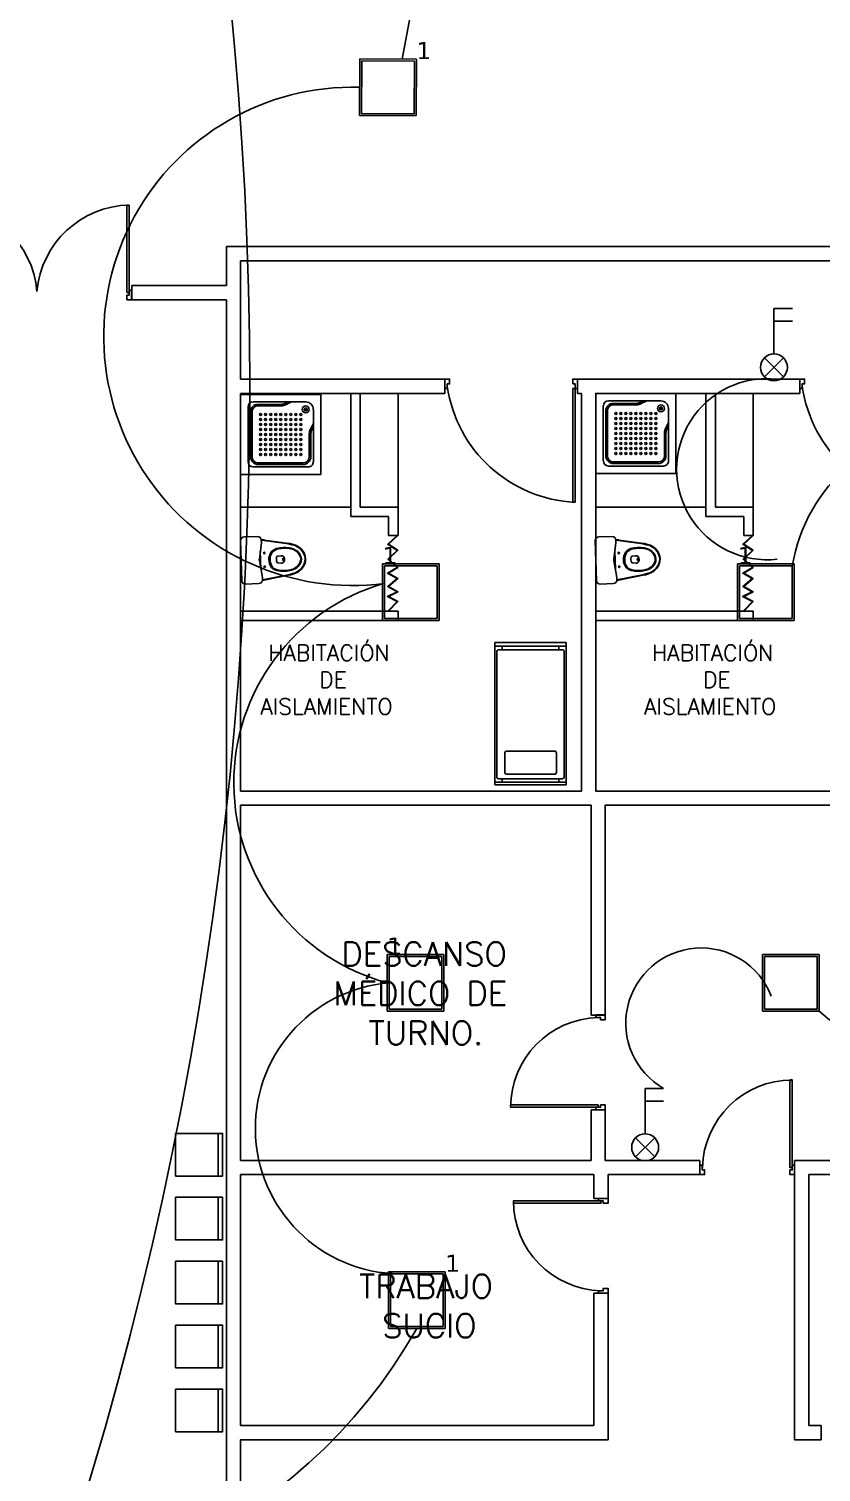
# Model space of a CAD drawing. Header units: metres. Extents: x -39 to 21688, y -24 to 9022.
# Drawn here: x 60.37 to 68.74, y 16.16 to 31.4 of the extents above; entities that cross this region are included whole.
import ezdxf

# ---------------------------------------------------------------- set-up
doc = ezdxf.new("R2010")
doc.units = ezdxf.units.M
doc.header["$MEASUREMENT"] = 0
for name, color, linetype in [('AN-TEXTO', 3, 'Continuous'), ('AR-MOBILIRIO', 1, 'Continuous'), ('AR-MUROS', 6, 'Continuous'), ('AR-PUERTAS', 2, 'Continuous'), ('AR-VENTANAS', 2, 'Continuous'), ('E-quip', 2, 'Continuous'), ('S.H.', 2, 'Continuous')]:
    doc.layers.add(name, color=color, linetype=linetype)
doc.layers.add('DLX_TERR_LUM', color=7, linetype='Continuous', true_color=0xffd400)
doc.layers.add('DLX_TERR_LUMKEY_IDX', color=7, linetype='Continuous', true_color=0x969696)
doc.layers.add('EQUIPO', color=1, linetype='Continuous', lineweight=0)
doc.styles.add('REGULAR-2.5', font='romans.shx', dxfattribs={"height": 2.5})
doc.styles.add('TableTextStyle', font='')
doc.styles.get('TableTextStyle').set_extended_font_data('VERDANA.TTF')

# ---------------------------------------------------------------- blocks, each defined once
blk = doc.blocks.new('AR-PUERTA 2')
at = {"layer": 'AR-PUERTAS', "linetype": 'Continuous'}
for points in [[(-1.354, -0.058), (-1.354, -0.008), (-1.329, -0.008), (-1.329, 0.042), (-1.379, 0.042), (-1.379, -0.058)], [(-0.029, -0.008), (-0.029, 0.042), (0.021, 0.042), (0.021, -0.058), (-0.004, -0.058), (-0.004, -0.008)], [(-0.004, -0.058), (-0.004, -1.258), (-0.029, -1.258), (-0.029, -0.058)]]:
    blk.add_lwpolyline(points, close=True, dxfattribs=at)
blk.add_arc((0.061, 0.169), 1.428, 188.1236, 267.3924, dxfattribs=at)
blk = doc.blocks.new('31643339')
at = {"layer": 'AR-MOBILIRIO'}
for p, q in [((0.038, 0.5), (0.038, -0.5)), ((1.95, 0.5), (1.95, -0.5)), ((0.038, 0.4), (0.087, 0.4)), ((1.9, 0.4), (1.95, 0.4)), ((0.038, -0.4), (0.087, -0.4)), ((1.9, -0.4), (1.95, -0.4))]:
    blk.add_line(p, q, dxfattribs=at)
blk.add_lwpolyline([(0, -0.5), (0, 0.5), (2, 0.5), (2, -0.5)], close=True, dxfattribs=at)
for points in [[(1.87, 0.475, -0.414214), (1.9, 0.445), (1.9, -0.445, -0.414214), (1.87, -0.475), (0.117, -0.475, -0.414214), (0.087, -0.445), (0.087, 0.445, -0.414214), (0.117, 0.475)], [(0.15, -0.332, 0.414214), (0.18, -0.362), (0.447, -0.362, 0.414214), (0.477, -0.332), (0.477, 0.333, 0.414214), (0.447, 0.363), (0.18, 0.363, 0.414214), (0.15, 0.333)]]:
    blk.add_lwpolyline(points, format="xyb", close=True, dxfattribs=at)
blk = doc.blocks.new('AR-PUERTA ACORDION')
at = {"layer": 'AR-PUERTAS'}
blk.add_lwpolyline([(-0.386, 0.049), (-0.288, -0.046), (-0.235, 0.057), (-0.185, -0.044), (-0.129, 0.054), (-0.046, -0.045), (0.01, 0.056), (0.073, -0.046), (0.158, 0.053), (0.252, -0.046), (0.317, 0.054), (0.41, -0.047), (0.41, -0.054), (0.318, 0.046), (0.253, -0.054), (0.158, 0.046), (0.072, -0.054), (0.01, 0.046), (-0.045, -0.054), (-0.128, 0.046), (-0.185, -0.054), (-0.235, 0.046), (-0.287, -0.054), (-0.39, 0.046)], close=True, dxfattribs=at)
blk = doc.blocks.new('111111')
at = {"layer": 'AR-PUERTAS', "linetype": 'Continuous'}
for p, q in [((254.317, 121.561), (254.317, 122.51)), ((254.342, 121.586), (254.342, 122.51)), ((256.267, 122.51), (256.242, 122.51)), ((256.242, 121.586), (256.242, 122.51)), ((256.267, 121.561), (256.267, 122.51)), ((254.292, 121.511), (254.292, 121.611)), ((254.317, 121.611), (254.292, 121.611)), ((254.342, 121.511), (254.292, 121.511)), ((254.342, 121.586), (254.317, 121.586)), ((254.342, 121.561), (254.317, 121.561)), ((254.342, 121.511), (254.342, 121.561)), ((256.242, 121.586), (256.267, 121.586)), ((256.242, 121.511), (256.242, 121.561)), ((256.242, 121.561), (256.267, 121.561)), ((256.242, 121.511), (256.292, 121.511)), ((256.267, 121.611), (256.292, 121.611)), ((256.292, 121.511), (256.292, 121.611))]:
    blk.add_line(p, q, dxfattribs=at)
for centre, start, end in [((254.297, 121.512), 5.0221, 88.847), ((256.287, 121.512), 91.153, 174.9779)]:
    blk.add_arc(centre, 0.999, start, end, dxfattribs=at)
blk = doc.blocks.new('AR-PUERTA 1')
at = {"layer": 'AR-PUERTAS', "linetype": 'Continuous'}
for points in [[(0.954, 0.033), (0.954, 0.958), (0.929, 0.958), (0.929, 0.033)], [(0.004, 0.058), (0.004, 0.008), (0.029, 0.008), (0.029, -0.042), (-0.021, -0.042), (-0.021, 0.058)], [(0.929, 0.008), (0.929, -0.042), (0.979, -0.042), (0.979, 0.058), (0.954, 0.058), (0.954, 0.008)]]:
    blk.add_lwpolyline(points, close=True, dxfattribs=at)
blk.add_arc((0.954, 0.008), 0.949, 89.9989, 178.4932, dxfattribs=at)
blk = doc.blocks.new('A$C05366594')
at = {"layer": 'AR-MOBILIRIO', "linetype": 'Continuous'}
for p, q in [((0, 0), (0, 0.72)), ((0, 0.72), (0.72, 0.72)), ((0.113, 0.653), (0.585, 0.653)), ((0.428, 0.653), (0.397, 0.637)), ((0.72, 0.72), (0.72, 0)), ((0.068, 0.113), (0.068, 0.608)), ((0.09, 0.563), (0.09, 0.158)), ((0.367, 0.63), (0.158, 0.63)), ((0.653, 0.585), (0.653, 0.113)), ((0.653, 0.428), (0.637, 0.397)), ((0.63, 0.367), (0.63, 0.158)), ((0.72, 0), (0, 0)), ((0.608, 0.068), (0.113, 0.068)), ((0.563, 0.09), (0.158, 0.09))]:
    blk.add_line(p, q, dxfattribs=at)
at = {"layer": 'AR-MOBILIRIO', "color": 250}
for p, q in [((0.458, 0.653), (0.403, 0.625)), ((0.104, 0.563), (0.104, 0.158)), ((0.367, 0.617), (0.158, 0.617)), ((0.653, 0.458), (0.625, 0.403)), ((0.617, 0.367), (0.617, 0.158)), ((0.563, 0.104), (0.158, 0.104))]:
    blk.add_line(p, q, dxfattribs=at)
at = {"layer": 'AR-MOBILIRIO', "linetype": 'Continuous'}
for centre, major_axis, start_param, end_param in [((0.113, 0.608), (0.0318, 0.0318), 0.785398, 2.356194), ((0.585, 0.585), (0.0477, 0.0477), 5.497787, 7.068583), ((0.158, 0.563), (0.0477, 0.0477), 0.785398, 2.356194), ((0.367, 0.698), (0.0477, 0.0477), 3.926991, 4.390638), ((0.698, 0.367), (-0.0477, 0.0477), 0.321751, 0.785398), ((0.158, 0.158), (-0.0477, 0.0477), 0.785398, 2.356194), ((0.158, 0.158), (-0.0477, 0.0477), 0.785398, 2.356194), ((0.563, 0.158), (0.0477, 0.0477), 3.926991, 5.497787), ((0.113, 0.113), (-0.0318, 0.0318), 0.785398, 2.356194), ((0.608, 0.113), (-0.0318, 0.0318), 2.356194, 3.926991)]:
    blk.add_ellipse(centre, major_axis=major_axis, ratio=1, start_param=start_param, end_param=end_param, dxfattribs=at)
at = {"layer": 'AR-MOBILIRIO', "color": 250}
for centre, major_axis, start_param, end_param in [((0.158, 0.563), (-0.0382, 0.0382), -0.785398, 0.785398), ((0.18, 0.54), (-0.00636, 0.00636), -0.785398, 5.497787), ((0.225, 0.54), (0.00636, 0.00636), 0.785398, 7.068583), ((0.27, 0.54), (0.00636, 0.00636), 0.785398, 7.068583), ((0.315, 0.54), (-0.00636, 0.00636), -0.785398, 5.497787), ((0.36, 0.54), (-0.00636, 0.00636), -0.785398, 5.497787), ((0.367, 0.698), (0.0573, 0.0573), 3.926991, 4.390638), ((0.405, 0.54), (-0.00636, 0.00636), -0.785398, 5.497787), ((0.45, 0.54), (0.00636, 0.00636), 0.785398, 7.068583), ((0.495, 0.54), (0.00636, 0.00636), 0.785398, 7.068583), ((0.54, 0.54), (-0.00636, 0.00636), -0.785398, 5.497787), ((0.585, 0.585), (0.0223, 0.0223), 0.785398, 7.068583), ((0.585, 0.585), (-0.00955, 0.00955), -0.785398, 5.497787), ((0.576, 0.585), (0.00286, 0.00286), 0.785398, 7.068583), ((0.581, 0.592), (0.00286, 0.00286), 0.785398, 7.068583), ((0.581, 0.578), (0.00286, 0.00286), 0.785398, 7.068583), ((0.589, 0.592), (0.00286, 0.00286), 0.785398, 7.068583), ((0.589, 0.578), (0.00286, 0.00286), 0.785398, 7.068583), ((0.594, 0.585), (0.00286, 0.00286), 0.785398, 7.068583), ((0.18, 0.495), (-0.00636, 0.00636), -0.785398, 5.497787), ((0.18, 0.45), (-0.00636, 0.00636), -0.785398, 5.497787), ((0.18, 0.405), (-0.00636, 0.00636), -0.785398, 5.497787), ((0.225, 0.495), (0.00636, 0.00636), 0.785398, 7.068583), ((0.225, 0.45), (0.00636, 0.00636), 0.785398, 7.068583), ((0.225, 0.405), (0.00636, 0.00636), 0.785398, 7.068583), ((0.27, 0.495), (0.00636, 0.00636), 0.785398, 7.068583), ((0.27, 0.45), (0.00636, 0.00636), 0.785398, 7.068583), ((0.27, 0.405), (0.00636, 0.00636), 0.785398, 7.068583), ((0.315, 0.495), (-0.00636, 0.00636), -0.785398, 5.497787), ((0.315, 0.45), (-0.00636, 0.00636), -0.785398, 5.497787), ((0.315, 0.405), (-0.00636, 0.00636), -0.785398, 5.497787), ((0.36, 0.495), (-0.00636, 0.00636), -0.785398, 5.497787), ((0.36, 0.45), (-0.00636, 0.00636), -0.785398, 5.497787), ((0.36, 0.405), (-0.00636, 0.00636), -0.785398, 5.497787), ((0.405, 0.495), (-0.00636, 0.00636), -0.785398, 5.497787), ((0.405, 0.45), (-0.00636, 0.00636), -0.785398, 5.497787), ((0.405, 0.405), (-0.00636, 0.00636), -0.785398, 5.497787), ((0.45, 0.495), (0.00636, 0.00636), 0.785398, 7.068583), ((0.45, 0.45), (0.00636, 0.00636), 0.785398, 7.068583), ((0.45, 0.405), (0.00636, 0.00636), 0.785398, 7.068583), ((0.495, 0.495), (0.00636, 0.00636), 0.785398, 7.068583), ((0.495, 0.45), (0.00636, 0.00636), 0.785398, 7.068583), ((0.495, 0.405), (0.00636, 0.00636), 0.785398, 7.068583), ((0.54, 0.495), (-0.00636, 0.00636), -0.785398, 5.497787), ((0.54, 0.45), (-0.00636, 0.00636), -0.785398, 5.497787), ((0.54, 0.405), (-0.00636, 0.00636), -0.785398, 5.497787), ((0.698, 0.367), (-0.0573, 0.0573), 0.321751, 0.785398), ((0.18, 0.36), (-0.00636, 0.00636), -0.785398, 5.497787), ((0.18, 0.315), (-0.00636, 0.00636), -0.785398, 5.497787), ((0.18, 0.27), (-0.00636, 0.00636), -0.785398, 5.497787), ((0.225, 0.36), (0.00636, 0.00636), 0.785398, 7.068583), ((0.225, 0.315), (0.00636, 0.00636), 0.785398, 7.068583), ((0.225, 0.27), (0.00636, 0.00636), 0.785398, 7.068583), ((0.27, 0.36), (0.00636, 0.00636), 0.785398, 7.068583), ((0.27, 0.315), (0.00636, 0.00636), 0.785398, 7.068583), ((0.27, 0.27), (0.00636, 0.00636), 0.785398, 7.068583), ((0.315, 0.36), (-0.00636, 0.00636), -0.785398, 5.497787), ((0.315, 0.315), (-0.00636, 0.00636), -0.785398, 5.497787), ((0.315, 0.27), (-0.00636, 0.00636), -0.785398, 5.497787), ((0.36, 0.36), (-0.00636, 0.00636), -0.785398, 5.497787), ((0.36, 0.315), (-0.00636, 0.00636), -0.785398, 5.497787), ((0.36, 0.27), (-0.00636, 0.00636), -0.785398, 5.497787), ((0.405, 0.36), (-0.00636, 0.00636), -0.785398, 5.497787), ((0.405, 0.315), (-0.00636, 0.00636), -0.785398, 5.497787), ((0.405, 0.27), (-0.00636, 0.00636), -0.785398, 5.497787), ((0.45, 0.36), (0.00636, 0.00636), 0.785398, 7.068583), ((0.45, 0.315), (0.00636, 0.00636), 0.785398, 7.068583), ((0.45, 0.27), (0.00636, 0.00636), 0.785398, 7.068583), ((0.495, 0.36), (0.00636, 0.00636), 0.785398, 7.068583), ((0.495, 0.315), (0.00636, 0.00636), 0.785398, 7.068583), ((0.495, 0.27), (0.00636, 0.00636), 0.785398, 7.068583), ((0.54, 0.36), (-0.00636, 0.00636), -0.785398, 5.497787), ((0.54, 0.315), (-0.00636, 0.00636), -0.785398, 5.497787), ((0.54, 0.27), (-0.00636, 0.00636), -0.785398, 5.497787), ((0.158, 0.158), (-0.0382, 0.0382), 0.785398, 2.356194), ((0.158, 0.158), (0.0382, 0.0382), 2.356194, 3.926991), ((0.18, 0.225), (-0.00636, 0.00636), -0.785398, 5.497787), ((0.18, 0.18), (-0.00636, 0.00636), -0.785398, 5.497787), ((0.225, 0.225), (0.00636, 0.00636), 0.785398, 7.068583), ((0.225, 0.18), (0.00636, 0.00636), 0.785398, 7.068583), ((0.27, 0.225), (0.00636, 0.00636), 0.785398, 7.068583), ((0.27, 0.18), (0.00636, 0.00636), 0.785398, 7.068583), ((0.315, 0.225), (-0.00636, 0.00636), -0.785398, 5.497787), ((0.315, 0.18), (-0.00636, 0.00636), -0.785398, 5.497787), ((0.36, 0.225), (-0.00636, 0.00636), -0.785398, 5.497787), ((0.36, 0.18), (-0.00636, 0.00636), -0.785398, 5.497787), ((0.405, 0.225), (-0.00636, 0.00636), -0.785398, 5.497787), ((0.405, 0.18), (-0.00636, 0.00636), -0.785398, 5.497787), ((0.45, 0.225), (0.00636, 0.00636), 0.785398, 7.068583), ((0.45, 0.18), (0.00636, 0.00636), 0.785398, 7.068583), ((0.495, 0.225), (0.00636, 0.00636), 0.785398, 7.068583), ((0.495, 0.18), (0.00636, 0.00636), 0.785398, 7.068583), ((0.54, 0.225), (-0.00636, 0.00636), -0.785398, 5.497787), ((0.54, 0.18), (-0.00636, 0.00636), -0.785398, 5.497787), ((0.563, 0.158), (0.0382, 0.0382), 3.926991, 5.497787)]:
    blk.add_ellipse(centre, major_axis=major_axis, ratio=1, start_param=start_param, end_param=end_param, dxfattribs=at)
blk = doc.blocks.new('silla')
for points in [[(-0.225, -0.023), (0.225, -0.023), (0.225, 0.023), (-0.225, 0.023)], [(-0.225, -0.473), (0.225, -0.473), (0.225, -0.023), (-0.225, -0.023)]]:
    blk.add_lwpolyline(points, close=True)
blk = doc.blocks.new('*U97')
at = {"layer": 'AR-MOBILIRIO', "rotation": 270}
blk.add_blockref('silla', (0.225, 0), dxfattribs=at)
blk = doc.blocks.new('*U98')
at = {"layer": 'AR-MUROS', "color": 0, "linetype": 'ByBlock', "lineweight": -2}
for p in [(0, 2.7), (0, 2.025), (0, 1.35), (0, 0.675), (0, 0)]:
    blk.add_blockref('*U97', p, dxfattribs=at)
blk = doc.blocks.new('1p-toppiece')
at = {"layer": 'AR-MOBILIRIO'}
for p, q in [((-0.532, 0.174), (-0.265, 0.22)), ((-0.232, 0.219), (-0.531, 0.169)), ((-0.232, 0.22), (-0.232, 0.195)), ((-0.205, 0.008), (-0.232, 0.195)), ((-0.047, 0.26), (-0.192, 0.26)), ((-0.007, 0.22), (-0.007, -0.214)), ((-0.485, 0.003), (-0.485, 0.003)), ((-0.485, 0.003), (-0.485, 0.003)), ((-0.485, 0.003), (-0.485, 0.003)), ((-0.485, 0.003), (-0.485, 0.003)), ((-0.485, 0.003), (-0.485, 0.003)), ((-0.485, 0.003), (-0.485, 0.003)), ((-0.485, 0.003), (-0.485, 0.003)), ((-0.485, 0.003), (-0.485, 0.003)), ((-0.406, 0.039), (-0.443, 0.044)), ((-0.218, 0.098), (-0.218, 0.003)), ((-0.218, -0.093), (-0.218, 0.003)), ((-0.406, -0.034), (-0.443, -0.039)), ((-0.232, -0.189), (-0.205, -0.003)), ((-0.532, -0.169), (-0.265, -0.215)), ((-0.232, -0.214), (-0.531, -0.163)), ((-0.232, -0.189), (-0.232, -0.214)), ((-0.047, -0.254), (-0.192, -0.254))]:
    blk.add_line(p, q, dxfattribs=at)
blk.add_lwpolyline([(-0.467, -0.009, 0.139005), (-0.464, -0.009, 0.107089), (-0.461, -0.006, 0.080212), (-0.46, -0.002, 0.06796), (-0.459, 0.003, 0.06796), (-0.46, 0.007, 0.080212), (-0.461, 0.011, 0.107089), (-0.464, 0.014, 0.139005), (-0.467, 0.015, 0.139005), (-0.47, 0.014, 0.107089), (-0.473, 0.011, 0.080212), (-0.474, 0.007, 0.06796), (-0.475, 0.003, 0.06796), (-0.474, -0.002, 0.080212), (-0.473, -0.006, 0.107089), (-0.47, -0.009, 0.139005)], format="xyb", close=True, dxfattribs=at)
for centre in [(-0.26, 0.078), (-0.26, -0.072)]:
    blk.add_circle(centre, 0.008, dxfattribs=at)
for centre, radius, start, end in [((-0.518, -0.034), 0.206, 106.927, 136.493), ((-0.518, -0.034), 0.2, 106.5054, 136.1127), ((-0.482, -0.117), 0.296, 99.7929, 108.8085), ((-0.482, -0.12), 0.292, 99.5848, 108.4322), ((-0.24, 0.073), 0.15, 87.0389, 99.7929), ((-0.192, 0.22), 0.04, 90, 180), ((-0.047, 0.22), 0.04, 0, 90), ((-0.545, -0.004), 0.165, 137.5273, 177.8064), ((-0.545, 0.009), 0.165, 182.1936, 222.4727), ((-0.545, -0.004), 0.159, 137.1746, 177.7477), ((-0.545, 0.009), 0.159, 182.2523, 222.8254), ((-0.541, -0.003), 0.122, 134.1142, 177.24), ((-0.541, 0.008), 0.122, 182.76, 225.8858), ((-0.541, -0.003), 0.115, 133.4423, 177.1285), ((-0.541, 0.008), 0.115, 182.8715, 226.5577), ((-0.519, -0.031), 0.157, 102.7254, 132.8308), ((-0.52, -0.03), 0.15, 101.8667, 132.1155), ((-0.482, -0.148), 0.279, 90.6669, 104.9929), ((-0.482, -0.156), 0.281, 90.6819, 104.1933), ((-0.474, -0.297), 0.428, 81.7587, 91.4179), ((-0.488, -0.362), 0.487, 81.705, 89.6761), ((-0.434, 0.003), 0.0456, 126.1832, 180), ((-0.434, 0.003), 0.0456, 180, 233.8168), ((-0.447, 0.019), 0.025, 82.2348, 126.1832), ((-0.434, -0.002), 0.123, 44.007, 82.2929), ((-0.431, -0.004), 0.132, 44.3018, 82.295), ((-0.408, 0.024), 0.015, 13.7696, 82.2348), ((-0.495, 0.003), 0.105, 0, 13.7696), ((-0.495, 0.003), 0.105, 346.2304, 0), ((-0.46, 0.006), 0.138, 358.6352, 34.0042), ((-0.46, -0.001), 0.138, 325.9958, 1.3648), ((-0.441, 0.008), 0.132, 357.4666, 37.446), ((-0.441, -0.003), 0.132, 322.554, 2.5334), ((-0.244, 0.003), 0.04, 351.6776, 8.3142), ((-0.518, 0.039), 0.206, 223.507, 253.073), ((-0.518, 0.039), 0.2, 223.8873, 253.4946), ((-0.519, 0.036), 0.157, 227.1692, 257.2746), ((-0.52, 0.036), 0.15, 227.8845, 258.1333), ((-0.482, 0.125), 0.292, 251.5678, 260.4152), ((-0.482, 0.153), 0.279, 255.0071, 269.3331), ((-0.482, 0.161), 0.281, 255.8067, 269.3181), ((-0.488, 0.368), 0.487, 270.3239, 278.295), ((-0.474, 0.302), 0.428, 268.5821, 278.2413), ((-0.447, -0.014), 0.025, 233.8168, 277.7652), ((-0.434, 0.007), 0.123, 277.7071, 315.993), ((-0.431, 0.009), 0.132, 277.705, 315.6982), ((-0.408, -0.019), 0.015, 277.7652, 346.2304), ((-0.482, 0.122), 0.296, 251.1915, 260.2071), ((-0.24, -0.067), 0.15, 260.2071, 272.966), ((-0.192, -0.214), 0.04, 180, 270), ((-0.047, -0.214), 0.04, 270, 360)]:
    blk.add_arc(centre, radius, start, end, dxfattribs=at)
blk = doc.blocks.new('2P+LAMP')
at = {"ltscale": 8}
for p, q in [((0, 5.99), (0, 26.17)), ((0, 26.17), (8.22, 26.17)), ((0, 20.59), (8.22, 20.59)), ((-4.23, 4.23), (4.23, -4.23)), ((4.23, 4.23), (-4.23, -4.23))]:
    blk.add_line(p, q, dxfattribs=at)
blk.add_ellipse((0, 0), major_axis=(-4.23, 4.23), ratio=1, start_param=3.926991, end_param=10.210176, dxfattribs=at)

msp = doc.modelspace()

# ---------------------------------------------------------------- linework, layer by layer
at = {"layer": 'AR-MUROS'}
for p, q in [((62.45866, 29.10006), (72.54777, 29.10006)), ((62.60866, 28.95006), (82.9396, 28.95006)), ((62.60866, 27.70006), (64.76479, 27.70006)), ((64.76479, 27.55006), (62.60866, 27.55006)), ((62.60866, 27.55006), (62.60866, 23.35006)), ((63.7716, 26.25006), (63.7716, 27.55006)), ((63.8716, 26.35006), (63.8716, 27.55006)), ((64.27072, 26.35006), (64.27072, 27.55006)), ((66.20866, 27.55006), (66.16479, 27.55006)), ((66.20866, 23.35006), (66.20866, 27.55006)), ((67.5216, 26.25006), (67.5216, 27.55006)), ((67.6216, 26.35006), (67.6216, 27.55006)), ((68.02072, 26.35006), (68.02072, 27.55006)), ((64.17072, 26.25006), (64.17072, 26.05006)), ((64.27072, 26.05006), (64.27072, 26.35006)), ((67.92072, 26.25006), (67.92072, 26.05006)), ((68.02072, 26.05006), (68.02072, 26.35006)), ((64.17072, 26.05006), (64.27072, 26.05006)), ((67.92072, 26.05006), (68.02072, 26.05006)), ((62.60866, 23.35006), (66.20866, 23.35006)), ((62.60866, 23.20006), (66.20866, 23.20006)), ((66.20866, 23.20006), (66.30866, 23.20006)), ((66.45866, 23.20006), (69.95866, 23.20006))]:
    msp.add_line(p, q, dxfattribs=at)
for points in [[(62.45866, 28.68913), (62.45866, 29.10006)], [(62.60866, 27.70006), (62.60866, 28.95006)], [(61.45866, 28.68913), (62.45866, 28.68913)], [(61.45866, 28.53913), (61.45866, 28.68913)], [(61.45866, 28.53913), (62.45866, 28.53913)], [(62.45866, 27.70006), (62.45866, 28.53913)], [(62.45866, 27.70006), (62.45866, 23.20006)], [(64.76479, 27.70006), (64.76479, 27.55006)], [(66.16479, 27.70006), (66.20866, 27.70006), (68.51248, 27.70006)], [(66.16479, 27.70006), (66.16479, 27.55006)], [(68.51248, 27.70006), (68.51248, 27.55006)], [(68.51248, 27.55006), (66.35866, 27.55006), (66.35866, 23.35006), (69.95866, 23.35006), (69.95866, 27.55006), (69.91248, 27.55006)], [(63.7716, 26.35006), (62.60866, 26.35006)], [(63.7716, 26.25006), (64.17072, 26.25006)], [(63.8716, 26.35006), (64.27072, 26.35006)], [(67.5216, 26.35006), (66.35866, 26.35006)], [(67.5216, 26.25006), (67.92072, 26.25006)], [(67.6216, 26.35006), (68.02072, 26.35006)], [(62.60866, 25.15006), (64.27072, 25.15006), (64.27072, 25.25006), (62.60866, 25.25006)], [(66.35866, 25.15006), (68.02072, 25.15006), (68.02072, 25.25006), (66.35866, 25.25006)], [(62.45866, 19.30006), (62.45866, 23.20006)], [(62.60866, 19.45006), (62.60866, 23.20006)], [(62.60866, 23.20006), (66.30866, 23.20006)], [(66.30866, 23.20006), (66.30866, 20.9857)], [(66.45866, 23.20006), (66.45866, 20.9857)], [(66.45866, 23.20006), (74.30866, 23.20006)], [(68.45866, 19.45006), (74.30866, 19.45006), (74.30866, 23.20006)], [(66.30866, 20.9857), (66.45866, 20.9857)], [(66.30866, 19.9857), (66.30866, 19.45006)], [(66.30866, 19.9857), (66.45866, 19.9857)], [(66.45866, 19.9857), (66.45866, 19.45006)], [(62.60866, 19.45006), (66.30866, 19.45006)], [(66.45866, 19.45006), (67.45866, 19.45006)], [(67.45866, 19.45006), (67.45866, 19.30006)], [(68.45866, 19.45006), (68.45866, 19.30006)], [(66.48826, 16.50006), (62.60866, 16.50006), (62.60866, 15.00008), (62.45866, 15.00008), (62.45866, 16.50006), (62.45866, 19.30006)], [(62.60866, 19.30006), (66.33826, 19.30006)], [(62.60866, 19.30006), (62.60866, 16.65006), (66.33826, 16.65006)], [(66.33826, 19.30006), (66.33826, 19.04827)], [(66.48826, 19.30006), (67.45866, 19.30006)], [(66.48826, 19.30006), (66.48826, 19.04827)], [(68.45866, 19.30006), (68.45866, 16.50006)], [(68.60866, 19.30006), (70.81866, 19.30006)], [(68.60866, 19.30006), (68.60866, 16.65006)], [(66.48826, 19.04827), (66.33826, 19.04827)], [(66.33826, 18.04827), (66.33826, 16.65006)], [(66.48826, 18.04827), (66.33826, 18.04827)], [(66.48826, 18.04827), (66.48826, 16.50006)], [(68.60866, 16.65006), (68.73826, 16.65006)], [(68.73826, 16.50006), (68.73826, 16.65006)], [(68.45866, 16.50006), (68.73826, 16.50006)]]:
    msp.add_lwpolyline(points, dxfattribs=at)
at = {"layer": 'AR-PUERTAS'}
for centre in [(74.88973, 28.38769), (22.62406, 27.62249)]:
    msp.add_circle(centre, 40.08066, dxfattribs=at)
at = {"layer": 'AR-VENTANAS'}
msp.add_line((64.31354, 31.08043), (64.62745, 32.72857), dxfattribs=at)
for centre, radius, start, end in [((63.79533, 28.15236), 2.63194, 88.455594, 277.238839), ((68.16883, 26.74959), 0.95639, 83.626625, 276.373375), ((70.16972, 25.44424), 1.75891, 9.307908, 170.692092), ((64.72544, 23.43877), 2.18866, 106.117704, 254.945818), ((67.47057, 20.89904), 0.79456, 21.15594, 240.171472), ((64.30343, 19.79144), 1.53898, 94.713463, 272.320131), ((70.40648, 22.9826), 2.58487, 229.170952, 311.502555), ((59.46433, 20.52642), 5.76023, 258.372365, 330.348724)]:
    msp.add_arc(centre, radius, start, end, dxfattribs=at)
at = {"layer": 'DLX_TERR_LUM'}
for points in [[(63.86721, 31.08184, 0), (63.86532, 30.48484, 0)], [(63.86532, 30.48484, 0), (63.86721, 31.08184, 0)], [(63.86532, 30.48484, 0), (63.86721, 31.08184, 0)], [(63.86721, 31.08184, 0), (63.86532, 30.48484, 0)], [(64.46421, 31.07995, 0), (63.86721, 31.08184, 0)], [(63.86721, 31.08184, 0), (63.86721, 31.08184, 0)], [(63.86721, 31.08184, 0), (64.46421, 31.07995, 0)], [(63.86721, 31.08184, 0), (63.86721, 31.08184, 0)], [(63.86721, 31.08184, 0), (64.46421, 31.07995, 0)], [(64.46421, 31.07995, 0), (63.86721, 31.08184, 0)], [(63.88715, 31.06178, 0), (63.88538, 30.50478, 0)], [(63.88538, 30.50478, 0), (63.88715, 31.06178, 0)], [(64.44415, 31.06002, 0), (63.88715, 31.06178, 0)], [(63.88715, 31.06178, 0), (64.44415, 31.06002, 0)], [(64.44238, 30.50302, 0), (64.44415, 31.06002, 0)], [(64.44415, 31.06002, 0), (64.44238, 30.50302, 0)], [(64.46232, 30.48295, 0), (64.46421, 31.07995, 0)], [(64.46421, 31.07995, 0), (64.46232, 30.48295, 0)], [(64.46421, 31.07995, 0), (64.46232, 30.48295, 0)], [(64.46232, 30.48295, 0), (64.46421, 31.07995, 0)], [(64.46421, 31.07995, 0), (64.46421, 31.07995, 0)], [(64.46421, 31.07995, 0), (64.46421, 31.07995, 0)], [(63.86532, 30.48484, 0), (63.86532, 30.48484, 0)], [(63.86532, 30.48484, 0), (64.46232, 30.48295, 0)], [(64.46232, 30.48295, 0), (63.86532, 30.48484, 0)], [(63.86532, 30.48484, 0), (63.86532, 30.48484, 0)], [(64.46232, 30.48295, 0), (63.86532, 30.48484, 0)], [(63.86532, 30.48484, 0), (64.46232, 30.48295, 0)], [(63.88538, 30.50478, 0), (64.44238, 30.50302, 0)], [(64.44238, 30.50302, 0), (63.88538, 30.50478, 0)], [(64.46232, 30.48295, 0), (64.46232, 30.48295, 0)], [(64.46232, 30.48295, 0), (64.46232, 30.48295, 0)], [(64.70397, 25.74872, 0), (64.10697, 25.74872, 0)], [(64.10697, 25.74872, 0), (64.10697, 25.74872, 0)], [(64.10697, 25.74872, 0), (64.70397, 25.74872, 0)], [(64.10697, 25.74872, 0), (64.10697, 25.15172, 0)], [(64.10697, 25.15172, 0), (64.10697, 25.74872, 0)], [(64.10697, 25.74872, 0), (64.10697, 25.74872, 0)], [(64.10697, 25.15172, 0), (64.10697, 25.74872, 0)], [(64.10697, 25.74872, 0), (64.70397, 25.74872, 0)], [(64.10697, 25.74872, 0), (64.10697, 25.15172, 0)], [(64.70397, 25.74872, 0), (64.10697, 25.74872, 0)], [(64.68398, 25.72872, 0), (64.12697, 25.72872, 0)], [(64.12697, 25.72872, 0), (64.12697, 25.17172, 0)], [(64.12697, 25.72872, 0), (64.68398, 25.72872, 0)], [(64.12697, 25.17172, 0), (64.12697, 25.72872, 0)], [(64.68398, 25.17172, 0), (64.68398, 25.72872, 0)], [(64.68398, 25.72872, 0), (64.68398, 25.17172, 0)], [(64.70397, 25.74872, 0), (64.70397, 25.74872, 0)], [(64.70397, 25.15172, 0), (64.70397, 25.74872, 0)], [(64.70397, 25.74872, 0), (64.70397, 25.74872, 0)], [(64.70397, 25.74872, 0), (64.70397, 25.15172, 0)], [(64.70397, 25.74872, 0), (64.70397, 25.15172, 0)], [(64.70397, 25.15172, 0), (64.70397, 25.74872, 0)], [(68.45397, 25.74872, 0), (67.85697, 25.74872, 0)], [(67.85697, 25.74872, 0), (67.85697, 25.74872, 0)], [(67.85697, 25.74872, 0), (68.45397, 25.74872, 0)], [(67.85697, 25.74872, 0), (67.85697, 25.15172, 0)], [(67.85697, 25.15172, 0), (67.85697, 25.74872, 0)], [(67.85697, 25.74872, 0), (67.85697, 25.74872, 0)], [(67.85697, 25.15172, 0), (67.85697, 25.74872, 0)], [(67.85697, 25.74872, 0), (68.45397, 25.74872, 0)], [(67.85697, 25.74872, 0), (67.85697, 25.15172, 0)], [(68.45397, 25.74872, 0), (67.85697, 25.74872, 0)], [(68.43398, 25.72872, 0), (67.87697, 25.72872, 0)], [(67.87697, 25.72872, 0), (67.87697, 25.17172, 0)], [(67.87697, 25.72872, 0), (68.43398, 25.72872, 0)], [(67.87697, 25.17172, 0), (67.87697, 25.72872, 0)], [(68.43398, 25.17172, 0), (68.43398, 25.72872, 0)], [(68.43398, 25.72872, 0), (68.43398, 25.17172, 0)], [(68.45397, 25.74872, 0), (68.45397, 25.74872, 0)], [(68.45397, 25.15172, 0), (68.45397, 25.74872, 0)], [(68.45397, 25.74872, 0), (68.45397, 25.74872, 0)], [(68.45397, 25.74872, 0), (68.45397, 25.15172, 0)], [(68.45397, 25.74872, 0), (68.45397, 25.15172, 0)], [(68.45397, 25.15172, 0), (68.45397, 25.74872, 0)], [(64.10697, 25.15172, 0), (64.10697, 25.15172, 0)], [(64.10697, 25.15172, 0), (64.70397, 25.15172, 0)], [(64.70397, 25.15172, 0), (64.10697, 25.15172, 0)], [(64.10697, 25.15172, 0), (64.10697, 25.15172, 0)], [(64.70397, 25.15172, 0), (64.10697, 25.15172, 0)], [(64.10697, 25.15172, 0), (64.70397, 25.15172, 0)], [(64.12697, 25.17172, 0), (64.68398, 25.17172, 0)], [(64.68398, 25.17172, 0), (64.12697, 25.17172, 0)], [(64.70397, 25.15172, 0), (64.70397, 25.15172, 0)], [(64.70397, 25.15172, 0), (64.70397, 25.15172, 0)], [(67.85697, 25.15172, 0), (67.85697, 25.15172, 0)], [(67.85697, 25.15172, 0), (68.45397, 25.15172, 0)], [(68.45397, 25.15172, 0), (67.85697, 25.15172, 0)], [(67.85697, 25.15172, 0), (67.85697, 25.15172, 0)], [(68.45397, 25.15172, 0), (67.85697, 25.15172, 0)], [(67.85697, 25.15172, 0), (68.45397, 25.15172, 0)], [(67.87697, 25.17172, 0), (68.43398, 25.17172, 0)], [(68.43398, 25.17172, 0), (67.87697, 25.17172, 0)], [(68.45397, 25.15172, 0), (68.45397, 25.15172, 0)], [(68.45397, 25.15172, 0), (68.45397, 25.15172, 0)], [(64.75398, 21.62372, 0), (64.15697, 21.62372, 0)], [(64.15697, 21.62372, 0), (64.15697, 21.62372, 0)], [(64.15697, 21.62372, 0), (64.75398, 21.62372, 0)], [(64.15697, 21.62372, 0), (64.15697, 21.02672, 0)], [(64.15697, 21.02672, 0), (64.15697, 21.62372, 0)], [(64.15697, 21.62372, 0), (64.15697, 21.62372, 0)], [(64.15697, 21.02672, 0), (64.15697, 21.62372, 0)], [(64.15697, 21.62372, 0), (64.75398, 21.62372, 0)], [(64.15697, 21.62372, 0), (64.15697, 21.02672, 0)], [(64.75398, 21.62372, 0), (64.15697, 21.62372, 0)], [(64.73398, 21.60372, 0), (64.17697, 21.60372, 0)], [(64.17697, 21.60372, 0), (64.17697, 21.04672, 0)], [(64.17697, 21.60372, 0), (64.73398, 21.60372, 0)], [(64.17697, 21.04672, 0), (64.17697, 21.60372, 0)], [(64.73398, 21.04672, 0), (64.73398, 21.60372, 0)], [(64.73398, 21.60372, 0), (64.73398, 21.04672, 0)], [(64.75398, 21.62372, 0), (64.75398, 21.62372, 0)], [(64.75398, 21.02672, 0), (64.75398, 21.62372, 0)], [(64.75398, 21.62372, 0), (64.75398, 21.62372, 0)], [(64.75398, 21.62372, 0), (64.75398, 21.02672, 0)], [(64.75398, 21.62372, 0), (64.75398, 21.02672, 0)], [(64.75398, 21.02672, 0), (64.75398, 21.62372, 0)], [(68.71648, 21.62372, 0), (68.11948, 21.62372, 0)], [(68.11948, 21.62372, 0), (68.11948, 21.62372, 0)], [(68.11948, 21.62372, 0), (68.71648, 21.62372, 0)], [(68.11948, 21.62372, 0), (68.11948, 21.02672, 0)], [(68.11948, 21.02672, 0), (68.11948, 21.62372, 0)], [(68.11948, 21.62372, 0), (68.11948, 21.62372, 0)], [(68.11948, 21.02672, 0), (68.11948, 21.62372, 0)], [(68.11948, 21.62372, 0), (68.71648, 21.62372, 0)], [(68.71648, 21.62372, 0), (68.11948, 21.62372, 0)], [(68.11948, 21.62372, 0), (68.11948, 21.02672, 0)], [(68.69648, 21.60372, 0), (68.13947, 21.60372, 0)], [(68.13947, 21.60372, 0), (68.13947, 21.04672, 0)], [(68.13947, 21.04672, 0), (68.13947, 21.60372, 0)], [(68.13947, 21.60372, 0), (68.69648, 21.60372, 0)], [(68.69648, 21.04672, 0), (68.69648, 21.60372, 0)], [(68.69648, 21.60372, 0), (68.69648, 21.04672, 0)], [(68.71648, 21.02672, 0), (68.71648, 21.62372, 0)], [(68.71648, 21.62372, 0), (68.71648, 21.62372, 0)], [(68.71648, 21.62372, 0), (68.71648, 21.02672, 0)], [(68.71648, 21.62372, 0), (68.71648, 21.62372, 0)], [(68.71648, 21.62372, 0), (68.71648, 21.02672, 0)], [(68.71648, 21.02672, 0), (68.71648, 21.62372, 0)], [(64.17697, 21.04672, 0), (64.73398, 21.04672, 0)], [(64.73398, 21.04672, 0), (64.17697, 21.04672, 0)], [(68.13947, 21.04672, 0), (68.69648, 21.04672, 0)], [(68.69648, 21.04672, 0), (68.13947, 21.04672, 0)], [(64.15697, 21.02672, 0), (64.15697, 21.02672, 0)], [(64.15697, 21.02672, 0), (64.75398, 21.02672, 0)], [(64.75398, 21.02672, 0), (64.15697, 21.02672, 0)], [(64.15697, 21.02672, 0), (64.15697, 21.02672, 0)], [(64.75398, 21.02672, 0), (64.15697, 21.02672, 0)], [(64.15697, 21.02672, 0), (64.75398, 21.02672, 0)], [(64.75398, 21.02672, 0), (64.75398, 21.02672, 0)], [(64.75398, 21.02672, 0), (64.75398, 21.02672, 0)], [(68.11948, 21.02672, 0), (68.11948, 21.02672, 0)], [(68.11948, 21.02672, 0), (68.71648, 21.02672, 0)], [(68.71648, 21.02672, 0), (68.11948, 21.02672, 0)], [(68.11948, 21.02672, 0), (68.11948, 21.02672, 0)], [(68.71648, 21.02672, 0), (68.11948, 21.02672, 0)], [(68.11948, 21.02672, 0), (68.71648, 21.02672, 0)], [(68.71648, 21.02672, 0), (68.71648, 21.02672, 0)], [(68.71648, 21.02672, 0), (68.71648, 21.02672, 0)], [(64.76878, 18.27372, 0), (64.17178, 18.27372, 0)], [(64.17178, 18.27372, 0), (64.17178, 18.27372, 0)], [(64.17178, 18.27372, 0), (64.76878, 18.27372, 0)], [(64.17178, 18.27372, 0), (64.17178, 17.67672, 0)], [(64.17178, 17.67672, 0), (64.17178, 18.27372, 0)], [(64.17178, 18.27372, 0), (64.17178, 18.27372, 0)], [(64.17178, 17.67672, 0), (64.17178, 18.27372, 0)], [(64.17178, 18.27372, 0), (64.76878, 18.27372, 0)], [(64.76878, 18.27372, 0), (64.17178, 18.27372, 0)], [(64.17178, 18.27372, 0), (64.17178, 17.67672, 0)], [(64.74878, 18.25372, 0), (64.19177, 18.25372, 0)], [(64.19177, 18.25372, 0), (64.19177, 17.69672, 0)], [(64.19177, 17.69672, 0), (64.19177, 18.25372, 0)], [(64.19177, 18.25372, 0), (64.74878, 18.25372, 0)], [(64.74878, 17.69672, 0), (64.74878, 18.25372, 0)], [(64.74878, 18.25372, 0), (64.74878, 17.69672, 0)], [(64.76878, 17.67672, 0), (64.76878, 18.27372, 0)], [(64.76878, 18.27372, 0), (64.76878, 18.27372, 0)], [(64.76878, 18.27372, 0), (64.76878, 17.67672, 0)], [(64.76878, 18.27372, 0), (64.76878, 18.27372, 0)], [(64.76878, 18.27372, 0), (64.76878, 17.67672, 0)], [(64.76878, 17.67672, 0), (64.76878, 18.27372, 0)], [(64.19177, 17.69672, 0), (64.74878, 17.69672, 0)], [(64.74878, 17.69672, 0), (64.19177, 17.69672, 0)], [(64.17178, 17.67672, 0), (64.17178, 17.67672, 0)], [(64.17178, 17.67672, 0), (64.76878, 17.67672, 0)], [(64.76878, 17.67672, 0), (64.17178, 17.67672, 0)], [(64.17178, 17.67672, 0), (64.17178, 17.67672, 0)], [(64.76878, 17.67672, 0), (64.17178, 17.67672, 0)], [(64.17178, 17.67672, 0), (64.76878, 17.67672, 0)], [(64.76878, 17.67672, 0), (64.76878, 17.67672, 0)], [(64.76878, 17.67672, 0), (64.76878, 17.67672, 0)]]:
    msp.add_polyline3d(points, dxfattribs=at)

# ---------------------------------------------------------------- block references
msp.add_blockref('111111', (-194.83354, -92.97198))
at = {"layer": 'AR-MOBILIRIO', "xscale": 1.176120000000083, "yscale": 1.176120000000083, "zscale": 1.176120000000083}
for p in [(62.60865, 26.69276), (66.35865, 26.70325)]:
    msp.add_blockref('A$C05366594', p, dxfattribs=at)
at = {"layer": 'AR-MUROS'}
for name, p in [('AR-PUERTA 2', (66.14397, 27.65843)), ('AR-PUERTA 2', (69.89167, 27.65843)), ('AR-PUERTA 1', (67.47947, 19.3417)), ('*U98', (62.17025, 16.81054))]:
    msp.add_blockref(name, p, dxfattribs=at)
at = {"layer": 'AR-MUROS', "xscale": -1, "rotation": 90}
msp.add_blockref('AR-PUERTA 1', (66.41702, 20.96488), dxfattribs=at)
at = {"layer": 'AR-MUROS', "rotation": 90.00000000000001}
msp.add_blockref('AR-PUERTA 1', (66.44662, 18.06909), dxfattribs=at)
at = {"layer": 'AR-VENTANAS', "rotation": 89.99999999999999}
for p in [(64.21645, 25.63981), (67.96645, 25.63981)]:
    msp.add_blockref('AR-PUERTA ACORDION', p, dxfattribs=at)
at = {"layer": 'E-quip', "xscale": 0.02374750326240379, "yscale": 0.02374750326240379, "zscale": 0.02374750326240379}
for p in [(68.23992, 27.82516), (66.88021, 19.58826)]:
    msp.add_blockref('2P+LAMP', p, dxfattribs=at)
at = {"layer": 'EQUIPO', "xscale": -0.7516572760392114, "yscale": 0.7516572760392114, "zscale": 0.7516572760392114, "rotation": 270.0000000001733}
msp.add_blockref('31643339', (65.66956, 23.4148), dxfattribs=at)
at = {"layer": 'S.H.', "xscale": -0.9681450398693043, "yscale": 0.9681450398693042, "zscale": 0.9681450398693042, "rotation": 1.633556805323195}
for p in [(62.60866, 25.78146), (66.35242, 25.78146)]:
    msp.add_blockref('1p-toppiece', p, dxfattribs=at)

# ---------------------------------------------------------------- texts
at = {"layer": 'AN-TEXTO', "attachment_point": 1, "style": 'REGULAR-2.5'}
for s, width, gutter_width, heights, insert, char_height in [('\\pi-0.02521;HABITACIÓN\\P\\pi0.51205;DE\\P\\pi-0.11004;AISLAMIENTO', 1.2987809, 0.8483, [1.25748], (62.92714, 24.89415), 0.1696598), ('\\pi-0.02521;HABITACIÓN\\P\\pi0.51205;DE\\P\\pi-0.11004;AISLAMIENTO', 1.2987809, 0.8483, [1.25748], (66.97902, 24.89415), 0.1696598), ('\\pi0.44711;DESCANSO \\P\\pi0.36378;MÉDICO DE\\P\\pi0.73283;TURNO.', 2.7513712, 1.25, [0], (63.22692, 21.75563), 0.25), ('\\pi0.32737;TRABAJO \\P\\pi0.57142;SUCIO', 2.1785529, 1.25, [0], (63.53202, 18.24694), 0.25)]:
    msp.add_mtext_dynamic_manual_height_columns(s, width=width, gutter_width=gutter_width, heights=heights, dxfattribs=dict(at, insert=insert, char_height=char_height))
at = {"layer": 'DLX_TERR_LUMKEY_IDX', "style": 'TableTextStyle'}
for p in [(64.4642, 31.07995), (64.10698, 25.74872), (67.85698, 25.74872), (64.15697, 21.62372), (64.76878, 18.27372)]:
    msp.add_text('1', height=0.18, dxfattribs=at).set_placement(p)

doc.saveas('drawing.dxf')
